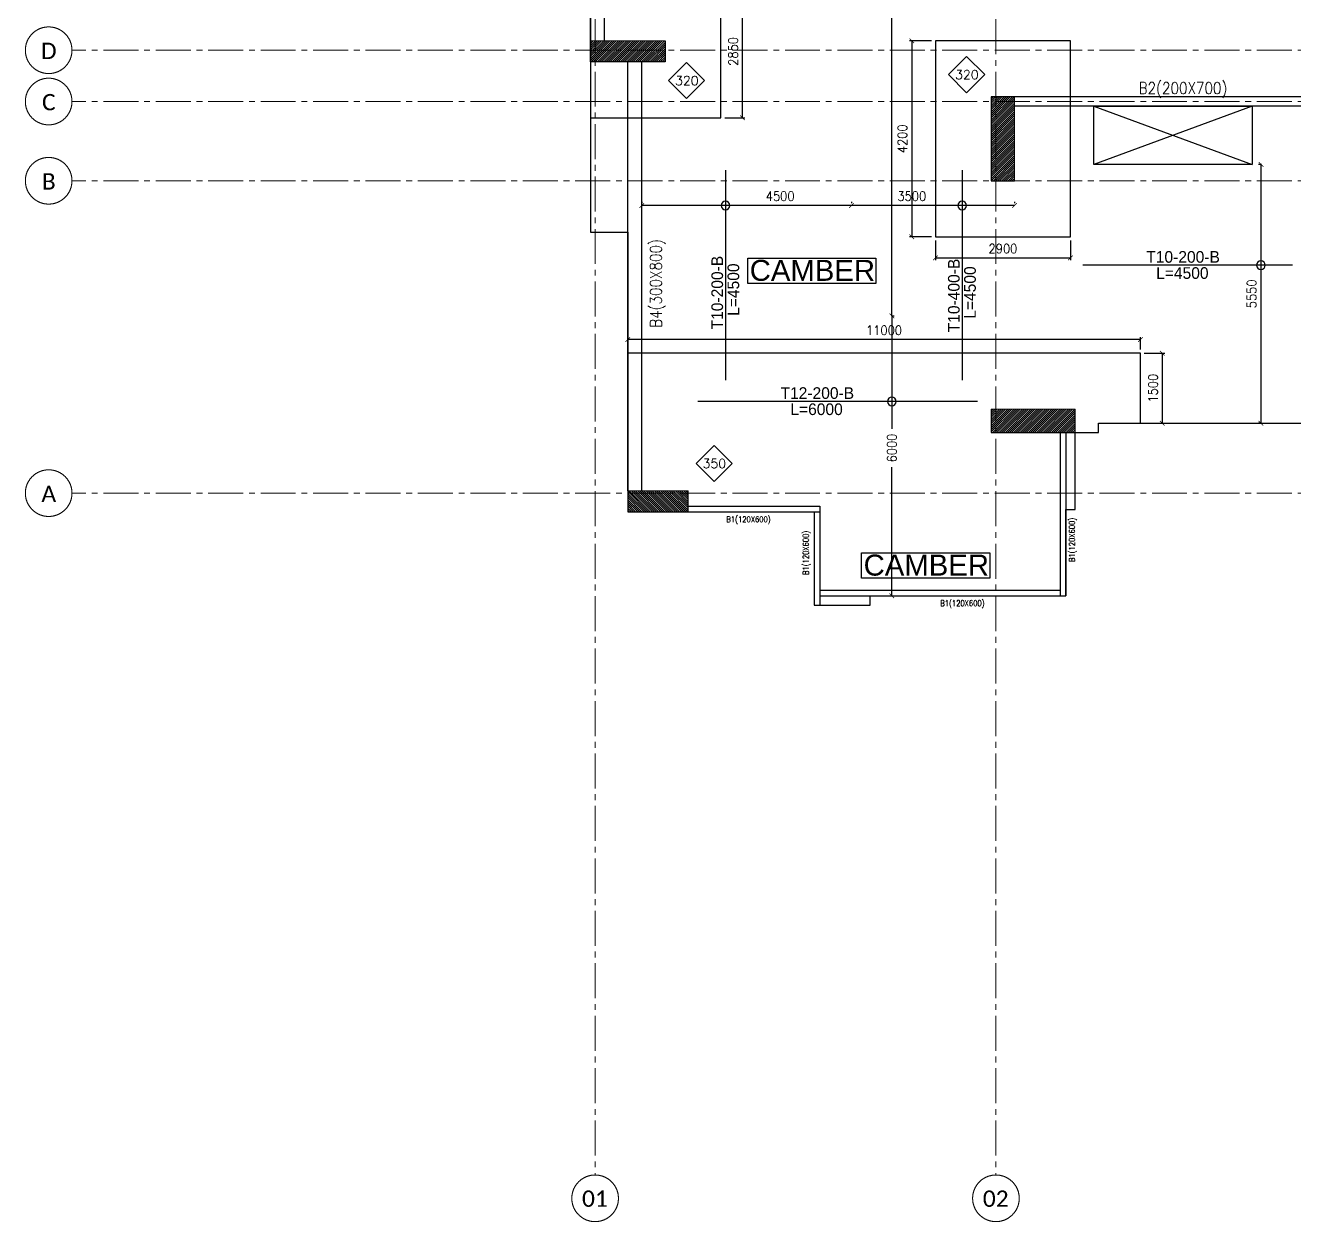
# Model space of a CAD drawing. Header units: millimetres. Extents: x -967280 to 3852, y 2833 to 1955156.
# Drawn here: x -653053 to -625841, y 671611 to 697271 of the extents above; entities that cross this region are included whole.
import ezdxf
from ezdxf.enums import TextEntityAlignment as Align

# ---------------------------------------------------------------- set-up
doc = ezdxf.new("R2010")
doc.units = ezdxf.units.MM
doc.header["$LTSCALE"] = 1000
doc.header["$PDMODE"] = 35
doc.header["$PDSIZE"] = 25
for name, pattern in [('$0$DASHED2', [0.375, 0.25, -0.125]), ('Columns_Structural070816$0$CENTER2', [1.125, 0.75, -0.125, 0.125, -0.125]), ('HRZN_Line-Ptrn-Sold', [9144001, 9144000, -1])]:
    doc.linetypes.add(name, pattern=pattern)
for name, color, linetype in [('_N-DIM 3', 7, 'Continuous'), ('B05-FIRST FLOOR PLAN$0$STR_ROOF RFT$0$S-SYMB', 30, 'Continuous'), ('S - col hach', 1, 'Continuous'), ('S - dot', 1, 'Continuous'), ('S -Beams', 2, 'Continuous'), ('S-TEXT', 2, 'Continuous'), ('SLAB', 210, 'Continuous'), ('st_cir_mesh', 2, 'Continuous')]:
    doc.layers.add(name, color=color, linetype=linetype)
for name, color, linetype, lineweight in [('A-AX-ATT-100', 7, 'HRZN_Line-Ptrn-Sold', 18), ('S - column', 6, 'Continuous', 60), ('ST-000-AXIS', 9, 'Columns_Structural070816$0$CENTER2', 9), ('ST-203-SLAB-TXT', 7, 'Continuous', 30), ('ST-RFT-BOT', 2, '$0$DASHED2', 30)]:
    doc.layers.add(name, color=color, linetype=linetype, lineweight=lineweight)
doc.styles.add('Arial', font='arial.ttf', dxfattribs={"height": 317.4999999999996})
doc.styles.add('B05-FIRST FLOOR PLAN$0$T25-100', font='STENCIL.shx', dxfattribs={"height": 250})
doc.styles.add('Calibri_2', font='calibri.ttf', dxfattribs={"height": 300})
doc.styles.add('ROMANC', font='romanc.shx')
doc.styles.add('ST-DIM', font='romans.shx', dxfattribs={"width": 0.85})
doc.styles.add('TUNELNO', font='romans.shx', dxfattribs={"width": 0.9})
doc.dimstyles.new('Copy(2) of DSEC', dxfattribs={"dimtxt": 200, "dimasz": 100, "dimexe": 50, "dimexo": 80, "dimgap": 100, "dimtad": 1, "dimdec": 0, "dimrnd": 5, "dimzin": 0, "dimdsep": 46, "dimtxsty": 'TUNELNO', "dimblk": 'ARCHTICK', "dimcen": 0.09, "dimclrd": 1, "dimclre": 1, "dimclrt": 3, "dimadec": 0, "dimazin": 0, "dimtfac": 0.78125, "dimtdec": 0, "dimtix": 1, "dimtmove": 2, "dimatfit": 3, "dimldrblk": 'ARCHTICK', "dimfxl": 1, "dimtolj": 1, "dimtzin": 0, "dimarcsym": 0})
pattern_1 = [(45, (-254348.7258595003, -1220652.03189611), (-22.45064030267288, 22.45064030267288), [])]

# ---------------------------------------------------------------- blocks, each defined once
blk = doc.blocks.new('str col from 1st to 3rd')
at = {"layer": 'S - col hach'}
h = blk.add_hatch(dxfattribs=at)
h.set_pattern_fill('ANSI31', color=2, scale=10)
h.set_pattern_definition(pattern_1)
h.paths.add_polyline_path([(-29200.00001234666, -3600.000337432255), (-30800.00001234713, -3599.999942271388), (-30799.99999999849, -4049.999942271388), (-29199.99999999791, -4050.000337432255)])
h = blk.add_hatch(dxfattribs=at)
h.set_pattern_fill('ANSI31', color=2, scale=10)
h.set_pattern_definition(pattern_1)
h.paths.add_polyline_path([(-21699.99999999732, -6599.999942280701), (-21699.99999999744, -4799.999942280701), (-22199.99999999756, -4799.999942280701), (-22199.99999999744, -6599.999942280701)])
h = blk.add_hatch(dxfattribs=at)
h.set_pattern_fill('ANSI31', color=2, scale=10)
h.set_pattern_definition(pattern_1)
h.paths.add_polyline_path([(-20399.99999999884, -11999.99994235777), (-20399.99999999884, -11499.99994235777), (-22199.99999999907, -11499.99994235777), (-22199.99999999907, -11999.99994235777)])
h = blk.add_hatch(dxfattribs=at)
h.set_pattern_fill('ANSI31', color=2, scale=10, angle=-90.00000000000001)
h.set_pattern_definition([(315, (-1236952.031953842, 211048.7259172344), (22.45064030267289, 22.45064030267288), [])])
h.paths.add_polyline_path([(-29999.9999999993, -13699.9999422672), (-28699.99999999884, -13699.9999422672), (-28699.99999999884, -13249.9999422672), (-29999.9999999993, -13249.9999422672)])
at = {"layer": 'S - column', "lineweight": 15}
for points in [[(-29199.99999999791, -4050.000337432255), (-30799.99999999837, -4049.999942271388), (-30799.99999999837, -3599.999942271388), (-29199.99999999791, -3600.000337432255)], [(-21699.99999999744, -4799.999942280701), (-21699.99999999732, -6599.999942280701), (-22199.99999999744, -6599.999942280701), (-22199.99999999756, -4799.999942280701)], [(-20399.99999999884, -11999.99994235777), (-22199.99999999907, -11999.99994235777), (-22199.99999999907, -11499.99994235777), (-20399.99999999884, -11499.99994235777)], [(-29999.9999999993, -13699.9999422672), (-29999.9999999993, -13249.9999422672), (-28699.99999999884, -13249.9999422672), (-28699.99999999884, -13699.9999422672)]]:
    blk.add_lwpolyline(points, close=True, dxfattribs=at)
at = {"layer": 'ST-RFT-BOT', "color": 7, "linetype": 'Continuous', "ltscale": 30}
for points in [[(-29199.99999999791, -3600.000337432255), (-29199.99999999791, -4050.000337432255), (-30799.99624783034, -4049.999784698594), (-30799.74881292694, -3599.999784796383)], [(-21700.08922572329, -4799.999942280701), (-22200.08922572329, -4799.999942280701), (-22200.08922572329, -6599.999942280701), (-21699.99999999744, -6599.999942280701)], [(-22199.99999999744, -11499.99994235777), (-22200.08922572469, -11999.99982689344), (-20399.99999999884, -11999.99982689344), (-20399.99999999884, -11499.99994235777)], [(-29999.99999999884, -13249.9999422672), (-29999.99999999884, -13699.99994226755), (-28699.99999999884, -13699.9999422672), (-28699.99999999884, -13249.9999422672)]]:
    blk.add_lwpolyline(points, dxfattribs=at)
blk = doc.blocks.new('_ArchTick')
at = {"color": 0, "linetype": 'ByBlock', "const_width": 0.15}
blk.add_lwpolyline([(-0.5, -0.5), (0.5, 0.5)], dxfattribs=at)
blk = doc.blocks.new('*D1257')
at = {"layer": '_N-DIM 3', "color": 1, "linetype": 'Continuous', "lineweight": -2, "ltscale": 30, "transparency": 16777216}
for p, q in [((-638048.6884964341, 698137.3678323817), (-637617.5818557052, 698137.3678323817)), ((-637667.5818557052, 695287.3678323822), (-637667.5818557052, 698137.3678323817)), ((-638048.6884964341, 695287.3678323822), (-637617.5818557052, 695287.3678323822))]:
    blk.add_line(p, q, dxfattribs=at)
at = {"layer": 'Defpoints', "color": 0, "linetype": 'Continuous', "ltscale": 30, "transparency": 16777216}
for p in [(-638128.6884964341, 698137.3678323817), (-637667.5818557052, 698137.3678323817), (-638128.6884964341, 695287.3678323822)]:
    blk.add_point(p, dxfattribs=at)
at = {"layer": '_N-DIM 3', "color": 1, "linetype": 'Continuous', "lineweight": -2, "ltscale": 30, "transparency": 16777216, "xscale": 100, "yscale": 100, "zscale": 100}
for p, rotation in [((-637667.5818557052, 698137.3678323817), 90), ((-637667.5818557052, 695287.3678323822), 270)]:
    blk.add_blockref('_ArchTick', p, dxfattribs=dict(at, rotation=rotation))
at = {"layer": '_N-DIM 3', "color": 3, "linetype": 'Continuous', "ltscale": 30, "transparency": 16777216, "insert": (-637867.581855705, 696712.367832382), "char_height": 200, "attachment_point": 5, "rotation": 90, "style": 'TUNELNO'}
blk.add_mtext('\\A1;2850', dxfattribs=at)
blk = doc.blocks.new('*D663')
at = {"layer": '_N-DIM 3', "color": 1, "linetype": 'Continuous', "lineweight": -2, "ltscale": 30, "transparency": 16777216}
for p, q in [((-629048.6011798506, 690237.368225962), (-628608.1916141675, 690237.368225962)), ((-628658.1916141675, 688737.368182467), (-628658.1916141675, 690237.368225962)), ((-629048.6098103793, 688737.368182467), (-628608.1916141675, 688737.368182467))]:
    blk.add_line(p, q, dxfattribs=at)
at = {"layer": 'Defpoints', "color": 0, "linetype": 'Continuous', "ltscale": 30, "transparency": 16777216}
for p in [(-629128.6011798506, 690237.368225962), (-628658.1916141675, 690237.368225962), (-629128.6098103793, 688737.368182467)]:
    blk.add_point(p, dxfattribs=at)
at = {"layer": '_N-DIM 3', "color": 1, "linetype": 'Continuous', "lineweight": -2, "ltscale": 30, "transparency": 16777216, "xscale": 100, "yscale": 100, "zscale": 100}
for p, rotation in [((-628658.1916141675, 690237.368225962), 90), ((-628658.1916141675, 688737.368182467), 270)]:
    blk.add_blockref('_ArchTick', p, dxfattribs=dict(at, rotation=rotation))
at = {"layer": '_N-DIM 3', "color": 3, "linetype": 'Continuous', "ltscale": 30, "transparency": 16777216, "insert": (-628858.1916141673, 689487.3682042145), "char_height": 200, "attachment_point": 5, "rotation": 90, "style": 'TUNELNO'}
blk.add_mtext('\\A1;1500', dxfattribs=at)
blk = doc.blocks.new('*D1258')
at = {"layer": '_N-DIM 3', "color": 1, "linetype": 'Continuous', "lineweight": -2, "ltscale": 30, "transparency": 16777216}
for p, q in [((-633608.6903528662, 696937.457451765), (-634084.7885246037, 696937.457451765)), ((-634034.7885246037, 696937.457451765), (-634034.7885246037, 692737.2790003133)), ((-633608.6903528662, 692737.2790003133), (-634084.7885246037, 692737.2790003133))]:
    blk.add_line(p, q, dxfattribs=at)
at = {"layer": 'Defpoints', "color": 0, "linetype": 'Continuous', "ltscale": 30, "transparency": 16777216}
for p in [(-633528.6903528662, 696937.457451765), (-634034.7885246037, 692737.2790003133), (-633528.6903528662, 692737.2790003133)]:
    blk.add_point(p, dxfattribs=at)
at = {"layer": '_N-DIM 3', "color": 1, "linetype": 'Continuous', "lineweight": -2, "ltscale": 30, "transparency": 16777216, "xscale": 100, "yscale": 100, "zscale": 100}
for p, rotation in [((-634034.7885246037, 696937.457451765), 90), ((-634034.7885246037, 692737.2790003133), 270)]:
    blk.add_blockref('_ArchTick', p, dxfattribs=dict(at, rotation=rotation))
at = {"layer": '_N-DIM 3', "color": 3, "linetype": 'Continuous', "ltscale": 30, "transparency": 16777216, "insert": (-634234.7885246035, 694837.3682260391), "char_height": 200, "attachment_point": 5, "rotation": 90, "style": 'TUNELNO'}
blk.add_mtext('\\A1;4200', dxfattribs=at)
blk = doc.blocks.new('*D1259')
at = {"layer": '_N-DIM 3', "color": 1, "linetype": 'Continuous', "lineweight": -2, "ltscale": 30, "transparency": 16777216}
for p, q in [((-633528.690352866, 692657.279000313), (-633528.690352866, 692232.6727264723)), ((-630628.6904582836, 692657.279000313), (-630628.6904582836, 692232.6727264723)), ((-633528.690352866, 692282.6727264723), (-630628.6904582836, 692282.6727264723))]:
    blk.add_line(p, q, dxfattribs=at)
at = {"layer": 'Defpoints', "color": 0, "linetype": 'Continuous', "ltscale": 30, "transparency": 16777216}
for p in [(-633528.690352866, 692737.279000313), (-630628.6904582836, 692737.279000313), (-630628.6904582836, 692282.6727264723)]:
    blk.add_point(p, dxfattribs=at)
at = {"layer": '_N-DIM 3', "color": 1, "linetype": 'Continuous', "lineweight": -2, "ltscale": 30, "transparency": 16777216, "xscale": 100, "yscale": 100, "zscale": 100, "rotation": 180}
blk.add_blockref('_ArchTick', (-633528.690352866, 692282.6727264723), dxfattribs=at)
at = {"layer": '_N-DIM 3', "color": 1, "linetype": 'Continuous', "lineweight": -2, "ltscale": 30, "transparency": 16777216, "xscale": 100, "yscale": 100, "zscale": 100}
blk.add_blockref('_ArchTick', (-630628.6904582836, 692282.6727264723), dxfattribs=at)
at = {"layer": '_N-DIM 3', "color": 3, "linetype": 'Continuous', "ltscale": 30, "transparency": 16777216, "insert": (-632078.6904055749, 692482.6727264723), "char_height": 200, "attachment_point": 5, "style": 'TUNELNO'}
blk.add_mtext('\\A1;2900', dxfattribs=at)
blk = doc.blocks.new('*D679')
at = {"layer": '_N-DIM 3', "color": 1, "lineweight": -2, "ltscale": 30, "transparency": 16777216}
for p, q in [((-626530.8010944326, 694287.3681792637), (-626592.1277052441, 694287.3681792637)), ((-626542.1277052441, 694287.3681792637), (-626542.1277052441, 688737.3683835309)), ((-626530.8010944325, 688737.3683835309), (-626592.1277052441, 688737.3683835309))]:
    blk.add_line(p, q, dxfattribs=at)
at = {"layer": 'Defpoints', "color": 0, "ltscale": 30, "transparency": 16777216}
for p in [(-626450.8010944326, 694287.3681792637), (-626542.1277052441, 688737.3683835309), (-626450.8010944325, 688737.3683835309)]:
    blk.add_point(p, dxfattribs=at)
at = {"layer": '_N-DIM 3', "color": 1, "lineweight": -2, "ltscale": 30, "transparency": 16777216, "xscale": 100, "yscale": 100, "zscale": 100}
for p, rotation in [((-626542.1277052441, 694287.3681792637), 90), ((-626542.1277052441, 688737.3683835309), 270)]:
    blk.add_blockref('_ArchTick', p, dxfattribs=dict(at, rotation=rotation))
at = {"layer": '_N-DIM 3', "color": 3, "ltscale": 30, "transparency": 16777216, "insert": (-626742.1277052439, 691512.3682813973), "char_height": 200, "attachment_point": 5, "rotation": 90, "style": 'TUNELNO'}
blk.add_mtext('\\A1;5550', dxfattribs=at)
blk = doc.blocks.new('*D680')
at = {"layer": '_N-DIM 3', "color": 1, "lineweight": -2, "ltscale": 30, "transparency": 16777216}
for p, q in [((-634462.0721082047, 710037.3696587671), (-634462.0721082047, 703551.1066336856)), ((-634457.1721081972, 710037.3696587671), (-634412.0721082047, 710037.3696587671)), ((-634462.0721082047, 691037.3696587671), (-634462.0721082047, 702571.1066336856)), ((-634457.1721081968, 691037.3696587671), (-634412.0721082047, 691037.3696587671))]:
    blk.add_line(p, q, dxfattribs=at)
at = {"layer": 'Defpoints', "color": 0, "ltscale": 30, "transparency": 16777216}
for p in [(-634537.1721081972, 710037.3696587671), (-634537.1721081968, 691037.3696587671), (-634462.0721082047, 691037.3696587671)]:
    blk.add_point(p, dxfattribs=at)
at = {"layer": '_N-DIM 3', "color": 1, "lineweight": -2, "ltscale": 30, "transparency": 16777216, "xscale": 100, "yscale": 100, "zscale": 100}
for p, rotation in [((-634462.0721082047, 710037.3696587671), 90), ((-634462.0721082047, 691037.3696587671), 270)]:
    blk.add_blockref('_ArchTick', p, dxfattribs=dict(at, rotation=rotation))
at = {"layer": '_N-DIM 3', "color": 3, "ltscale": 30, "transparency": 16777216, "insert": (-634462.0721081981, 703061.1066336856), "char_height": 200, "attachment_point": 5, "rotation": 90, "style": 'TUNELNO'}
blk.add_mtext('\\A1;19000', dxfattribs=at)
blk = doc.blocks.new('*D689')
at = {"layer": '_N-DIM 3', "color": 1, "lineweight": -2, "ltscale": 30, "transparency": 16777216}
for p, q in [((-639828.6902734302, 693487.3318010849), (-639828.6902734302, 693457.3318010849)), ((-635328.6902734302, 693407.3318010849), (-639828.6902734302, 693407.3318010849)), ((-635328.6902734302, 693487.3318010849), (-635328.6902734302, 693457.3318010849))]:
    blk.add_line(p, q, dxfattribs=at)
at = {"layer": 'Defpoints', "color": 0, "ltscale": 30, "transparency": 16777216}
for p in [(-639828.6902734302, 693407.3318010849), (-639828.6902734302, 693407.3318010849), (-635328.6902734302, 693407.3318010849)]:
    blk.add_point(p, dxfattribs=at)
at = {"layer": '_N-DIM 3', "color": 1, "lineweight": -2, "ltscale": 30, "transparency": 16777216, "xscale": 100, "yscale": 100, "zscale": 100, "rotation": 180}
blk.add_blockref('_ArchTick', (-639828.6902734302, 693407.3318010849), dxfattribs=at)
at = {"layer": '_N-DIM 3', "color": 1, "lineweight": -2, "ltscale": 30, "transparency": 16777216, "xscale": 100, "yscale": 100, "zscale": 100}
blk.add_blockref('_ArchTick', (-635328.6902734302, 693407.3318010849), dxfattribs=at)
at = {"layer": '_N-DIM 3', "color": 3, "ltscale": 30, "transparency": 16777216, "insert": (-636858.2746902325, 693607.3318010849), "char_height": 200, "attachment_point": 5, "style": 'TUNELNO'}
blk.add_mtext('\\A1;4500', dxfattribs=at)
blk = doc.blocks.new('*D690')
at = {"layer": '_N-DIM 3', "color": 1, "lineweight": -2, "ltscale": 30, "transparency": 16777216}
for p, q in [((-635328.6902734302, 693487.3318010849), (-635328.6902734302, 693457.3318010849)), ((-631828.6902734302, 693407.3318010849), (-635328.6902734302, 693407.3318010849)), ((-631828.6902734302, 693487.3318010849), (-631828.6902734302, 693457.3318010849))]:
    blk.add_line(p, q, dxfattribs=at)
at = {"layer": 'Defpoints', "color": 0, "ltscale": 30, "transparency": 16777216}
for p in [(-635328.6902734302, 693407.3318010849), (-635328.6902734302, 693407.3318010849), (-631828.6902734302, 693407.3318010849)]:
    blk.add_point(p, dxfattribs=at)
at = {"layer": '_N-DIM 3', "color": 1, "lineweight": -2, "ltscale": 30, "transparency": 16777216, "xscale": 100, "yscale": 100, "zscale": 100, "rotation": 180}
blk.add_blockref('_ArchTick', (-635328.6902734302, 693407.3318010849), dxfattribs=at)
at = {"layer": '_N-DIM 3', "color": 1, "lineweight": -2, "ltscale": 30, "transparency": 16777216, "xscale": 100, "yscale": 100, "zscale": 100}
blk.add_blockref('_ArchTick', (-631828.6902734302, 693407.3318010849), dxfattribs=at)
at = {"layer": '_N-DIM 3', "color": 3, "ltscale": 30, "transparency": 16777216, "insert": (-634034.7885246032, 693607.3318010849), "char_height": 200, "attachment_point": 5, "style": 'TUNELNO'}
blk.add_mtext('\\A1;3500', dxfattribs=at)
blk = doc.blocks.new('*D692')
at = {"layer": '_N-DIM 3', "color": 1, "lineweight": -2, "ltscale": 30, "transparency": 16777216}
for p, q in [((-634462.0721082045, 691037.3696587671), (-634462.0721082045, 688617.6798663607)), ((-634457.1721081968, 691037.3696587671), (-634412.0721082045, 691037.3696587671)), ((-634462.0721082045, 685037.367989696), (-634462.0721082045, 687791.9655806464)), ((-634457.1721081968, 685037.367989696), (-634412.0721082045, 685037.367989696))]:
    blk.add_line(p, q, dxfattribs=at)
at = {"layer": 'Defpoints', "color": 0, "ltscale": 30, "transparency": 16777216}
for p in [(-634537.1721081968, 691037.3696587671), (-634537.1721081968, 685037.367989696), (-634462.0721082045, 685037.367989696)]:
    blk.add_point(p, dxfattribs=at)
at = {"layer": '_N-DIM 3', "color": 1, "lineweight": -2, "ltscale": 30, "transparency": 16777216, "xscale": 100, "yscale": 100, "zscale": 100}
for p, rotation in [((-634462.0721082045, 691037.3696587671), 90), ((-634462.0721082045, 685037.367989696), 270)]:
    blk.add_blockref('_ArchTick', p, dxfattribs=dict(at, rotation=rotation))
at = {"layer": '_N-DIM 3', "color": 3, "ltscale": 30, "transparency": 16777216, "insert": (-634462.0721082027, 688204.8227235036), "char_height": 200, "attachment_point": 5, "rotation": 90, "style": 'TUNELNO'}
blk.add_mtext('\\A1;6000', dxfattribs=at)
blk = doc.blocks.new('*D1294')
at = {"layer": '_N-DIM 3', "color": 1, "linetype": 'Continuous', "lineweight": -2, "ltscale": 30, "transparency": 16777216}
for p, q in [((-640128.6949866364, 690317.3695526354), (-640128.6949866364, 690579.7814420754)), ((-629128.6098103791, 690529.7814420754), (-640128.6949866364, 690529.7814420754)), ((-629128.6098103791, 690317.3681204445), (-629128.6098103791, 690579.7814420754))]:
    blk.add_line(p, q, dxfattribs=at)
at = {"layer": 'Defpoints', "color": 0, "linetype": 'Continuous', "ltscale": 30, "transparency": 16777216}
for p in [(-640128.6949866364, 690529.7814420754), (-640128.6949866364, 690237.3695526354), (-629128.6098103791, 690237.3681204445)]:
    blk.add_point(p, dxfattribs=at)
at = {"layer": '_N-DIM 3', "color": 1, "linetype": 'Continuous', "lineweight": -2, "ltscale": 30, "transparency": 16777216, "xscale": 100, "yscale": 100, "zscale": 100, "rotation": 180}
blk.add_blockref('_ArchTick', (-640128.6949866364, 690529.7814420754), dxfattribs=at)
at = {"layer": '_N-DIM 3', "color": 1, "linetype": 'Continuous', "lineweight": -2, "ltscale": 30, "transparency": 16777216, "xscale": 100, "yscale": 100, "zscale": 100}
blk.add_blockref('_ArchTick', (-629128.6098103791, 690529.7814420754), dxfattribs=at)
at = {"layer": '_N-DIM 3', "color": 3, "linetype": 'Continuous', "ltscale": 30, "transparency": 16777216, "insert": (-634628.6523985078, 690729.7814420754), "char_height": 200, "attachment_point": 5, "style": 'TUNELNO'}
blk.add_mtext('\\A1;11000', dxfattribs=at)
blk = doc.blocks.new('Grid - HRZN_G-Datm-Grid-Head-1554275-FIRST FLOOR FFL_1_')
at = {"layer": 'A-AX-ATT-100'}
blk.add_circle((0, 3.17e-14), 5.000000000000004, dxfattribs=at)
blk = doc.blocks.new('AXES-00')
at = {"layer": 'ST-000-AXIS'}
for p, q in [((516898.8693617994, 750979.5780758983), (516898.8693617994, 695813.8320931441)), ((525498.869361798, 750979.5780758983), (525498.869361798, 695813.8320931441)), ((575723.1772381836, 719939.7215643488), (505674.252521713, 719939.7215643488)), ((575723.1772381833, 718839.7215643525), (505674.252521713, 718839.7215643527)), ((575723.1772381833, 717139.721564356), (505674.252521713, 717139.7215643562)), ((575723.1772381833, 710439.72156435), (505674.252521713, 710439.7215643502))]:
    blk.add_line(p, q, dxfattribs=at)
at = {"layer": 'A-AX-ATT-100'}
for p, xscale, yscale, zscale, rotation in [((505174.252521713, 719939.7215643488), 100.0000000000001, 100.0000000000001, 100.0000000000001, 90), ((505174.252521713, 718839.7215643527), 100.0000000000001, 100.0000000000001, 100.0000000000001, 90), ((505174.252521713, 717139.7215643562), 100.0000000000001, 100.0000000000001, 100.0000000000001, 90), ((505174.252521713, 710439.7215643527), 100.0000000000001, 100.0000000000001, 100.0000000000001, 90), ((525498.869361798, 695313.8320931441), 99.99999999999993, 99.99999999999993, 99.99999999999993, 180)]:
    blk.add_blockref('Grid - HRZN_G-Datm-Grid-Head-1554275-FIRST FLOOR FFL_1_', p, dxfattribs=dict(at, xscale=xscale, yscale=yscale, zscale=zscale, rotation=rotation))
at = {"layer": 'st_cir_mesh', "xscale": 99.99999999999993, "yscale": 99.99999999999993, "zscale": 99.99999999999993, "rotation": 180}
blk.add_blockref('Grid - HRZN_G-Datm-Grid-Head-1554275-FIRST FLOOR FFL_1_', (516898.8693617994, 695313.8320931441), dxfattribs=at)
at = {"layer": 'A-AX-ATT-100', "linetype": 'Continuous', "lineweight": 13, "char_height": 349.9999999999996, "attachment_point": 1, "style": 'Calibri_2'}
for s, insert, width in [('D', (505008.7382896207, 720101.0474114986), 408.8606249999995), ('C', (505031.7382896207, 719001.0474115023), 352.7424999999997), ('B', (505028.2382896207, 717301.0474115058), 360.7593749999996), ('A', (505018.7382896207, 710601.0474115002), 384.8099999999996), ('01', (516617.9914313164, 695481.7657777185), 673.4174999999993), ('02', (525217.991431315, 695481.7657777185), 673.4174999999993)]:
    blk.add_mtext(s, dxfattribs=dict(at, insert=insert, width=width))

msp = doc.modelspace()

# ---------------------------------------------------------------- linework, layer by layer
at = {"layer": 'B05-FIRST FLOOR PLAN$0$STR_ROOF RFT$0$S-SYMB', "extrusion": (0, 0, -1)}
for centre in [(638031.3389488878, 693407.4318010849), (638031.3389488878, 693407.4318010849), (632954.4013238043, 693407.4318010849), (626542.1191926412, 692126.9449040787), (634462.0695872903, 689205.8070089769)]:
    msp.add_circle(centre, 92.8062510739546, dxfattribs=at)
at = {"layer": 'S - dot'}
for p, q in [((-626728.6904055779, 695537.3681792637), (-630128.6904055934, 694287.3681792634)), ((-630128.6904055934, 695537.3681792637), (-626728.6904055779, 694287.3681792634))]:
    msp.add_line(p, q, dxfattribs=at)
at = {"layer": 'S -Beams'}
for p, q in [((-640928.6941587147, 696937.3682260491), (-640928.6940188607, 704137.3682260549)), ((-640628.6941774028, 696937.3681519565), (-640628.6941774028, 704137.3681525227)), ((-640128.6949866364, 687287.3682260524), (-640128.6941578296, 696487.3689559007)), ((-639828.6949866364, 687287.3682260524), (-639828.6941578296, 696487.3689559007)), ((-624728.6011797673, 695737.3680684847), (-631828.6904055747, 695737.3682271562)), ((-624728.6011797673, 695537.3680684847), (-631828.6904055747, 695537.3680684847)), ((-630848.7518277469, 688537.3681104922), (-630848.7518277469, 685037.3679896963)), ((-630728.7518277469, 688537.3681104922), (-630728.7518277469, 685037.3679896963)), ((-638828.6861310968, 686957.3680684759), (-636008.6825055189, 686957.3680684759)), ((-638828.6861310968, 686837.3680684759), (-636008.6825055189, 686837.3680684759)), ((-636128.6825055189, 686837.3679896909), (-636128.6825055189, 684837.3682260478)), ((-636008.6825055189, 686957.368068476), (-636008.6825055189, 684837.3682260478)), ((-636008.6825055189, 685157.3680153004), (-630848.7518277469, 685157.3680153004)), ((-636008.6825055189, 685037.3680153004), (-630730.3001571073, 685037.3680153004))]:
    msp.add_line(p, q, dxfattribs=at)
msp.add_lwpolyline([(-640928.7561022255, 708237.3681472637), (-640928.7561022255, 692837.3681472632), (-640128.756102226, 692837.3681472632), (-640128.7636065623, 686837.3681472639), (-636128.6860001066, 686837.3680684777), (-636128.6860001076, 684837.3682260482), (-634928.6860001124, 684837.3682260477), (-634928.6860001124, 685037.3679896957), (-630728.756102226, 685037.3679896953), (-630728.6860001069, 686887.3679896983), (-630528.6860001069, 686887.3679896983), (-630528.6973098766, 688537.368383627), (-630028.6973098766, 688537.368226051), (-630028.6973098766, 688737.3683835306), (-624728.6898054562, 688737.3683835306)], dxfattribs=at)
at = {"layer": 'S -Beams', "color": 1}
msp.add_lwpolyline([(-630128.6904055934, 695537.3681792637), (-626728.6904055779, 695537.3681792637), (-626728.6904055779, 694287.3681792634), (-630128.6904055934, 694287.3681792634)], close=True, dxfattribs=at)
at = {"layer": 'S-TEXT', "color": 7, "true_color": 0xffffff}
for points in [[(-638866.1022939236, 695699.9692371421), (-638478.9480133456, 696087.1235177204), (-638866.1022939236, 696474.2777982986), (-639253.2565745019, 696087.1235177204)], [(-632857.4943325884, 695827.0284208184), (-632470.3400520104, 696214.1827013966), (-632857.4943325884, 696601.3369819749), (-633244.6486131666, 696214.1827013966)], [(-638276.4467667529, 687487.4725410816), (-637889.2924861748, 687874.6268216599), (-638276.4467667529, 688261.7811022381), (-638663.6010473311, 687874.6268216599)]]:
    msp.add_lwpolyline(points, close=True, dxfattribs=at)
at = {"layer": 'S-TEXT', "color": 3}
for points in [[(-637554.7343198485, 692276.9207958035), (-634806.8830904975, 692276.9207958035), (-634806.8830904975, 691732.861971012), (-637554.7343198485, 691732.861971012)], [(-635110.487399505, 685954.859098845), (-632362.636170154, 685954.859098845), (-632362.636170154, 685410.8002740535), (-635110.487399505, 685410.8002740535)]]:
    msp.add_lwpolyline(points, close=True, dxfattribs=at)
at = {"layer": 'SLAB', "color": 2, "linetype": 'Continuous', "ltscale": 30}
for points in [[(-638128.6884964339, 698137.3678323815), (-640928.7567023468, 698137.3678323815), (-640928.7567023468, 695287.367832382), (-638128.6884964339, 695287.367832382)], [(-633528.690352866, 696937.4574517647), (-633528.690352866, 692737.279000313), (-630628.6904582836, 692737.279000313), (-630628.6904582836, 696937.4574517647)], [(-640128.6949866364, 686837.3680784281), (-636128.6865608367, 686837.3679996431), (-636128.6866921528, 684837.3682360001), (-634928.7567154835, 684837.3681572151), (-634928.7567023527, 685037.3679996474), (-630728.7567023475, 685037.3679996486), (-630728.7567023471, 686887.3679996502), (-630528.6866002282, 686887.3679996502), (-630528.6865371978, 688537.3684333214), (-630028.6973320448, 688537.3681085582), (-630028.6972877083, 688737.3685010234), (-629128.6098103791, 688737.3681824667), (-629128.6098103791, 690237.3681204445), (-640128.6949866364, 690237.3695526354)]]:
    msp.add_lwpolyline(points, close=True, dxfattribs=at)
at = {"layer": 'ST-RFT-BOT', "ltscale": 30}
for p, q in [((-638031.3389488878, 694162.3680284698), (-638031.3389488878, 689662.3680284698)), ((-632954.4013238043, 694162.3680284698), (-632954.4013238043, 689662.3680284698)), ((-625861.9687036183, 692126.9449040787), (-630361.9687036183, 692126.9449040787)), ((-632624.5828445763, 689205.8070089767), (-638624.5828445763, 689205.8070089767))]:
    msp.add_line(p, q, dxfattribs=at)

# ---------------------------------------------------------------- block references
at = {"layer": 'S -Beams'}
msp.add_blockref('AXES-00', (-1157727.559035106, -23202.352766019), dxfattribs=at)
at = {"layer": 'ST-RFT-BOT', "color": 3, "linetype": 'Continuous'}
msp.add_blockref('str col from 1st to 3rd', (-610128.6904055773, 700537.3681683196), dxfattribs=at)

# ---------------------------------------------------------------- texts
at = {"layer": 'S-TEXT', "color": 3, "char_height": 196, "attachment_point": 1, "style": 'ROMANC'}
for s, insert in [('320', (-639112.5565745124, 696183.1557700847)), ('320', (-633103.9486131772, 696310.214953761)), ('350', (-638522.9010473416, 687970.6590740242))]:
    msp.add_mtext_dynamic_manual_height_columns(s, width=592857.8677475872, gutter_width=979.9999999999999, heights=[-196.0000000000001], dxfattribs=dict(at, insert=insert))
at = {"layer": 'S-TEXT', "color": 3, "char_height": 450.0116272526964, "attachment_point": 5, "style": 'Arial'}
for insert in [(-636166.8220600632, 692012.5164822893), (-633722.5751397198, 685690.4547853308)]:
    msp.add_mtext('\\A1;CAMBER', dxfattribs=dict(at, insert=insert))
at = {"layer": 'ST-203-SLAB-TXT', "style": 'ST-DIM', "width": 0.85}
msp.add_text('B2(200X700)', height=250, dxfattribs=at).set_placement((-628214.0891530797, 695925.4385673943), align=Align.MIDDLE_CENTER)
msp.add_text('B4(300X800)', height=250, rotation=90, dxfattribs=at).set_placement((-639525.026172747, 691734.7456324124), align=Align.MIDDLE_CENTER)
at = {"layer": 'ST-203-SLAB-TXT', "style": 'B05-FIRST FLOOR PLAN$0$T25-100'}
for s, p in [('T10-200-B', (-638084.1188211269, 690748.7652332066)), ('L=4500', (-637737.7446880764, 691039.2353550517)), ('T10-400-B', (-633007.1811960429, 690686.7843081703)), ('L=4500', (-632660.8070629925, 690977.2544300155))]:
    msp.add_text(s, height=250, rotation=90, dxfattribs=at).set_placement(p)
for s, p in [('T10-200-B', (-629002.9641742818, 692179.7247763174)), ('L=4500', (-628791.5870562792, 691833.3506432669)), ('T12-200-B', (-636851.017405425, 689258.5868812153)), ('L=6000', (-636639.6402874223, 688912.2127481649))]:
    msp.add_text(s, height=250, dxfattribs=at).set_placement(p)
at = {"layer": 'ST-203-SLAB-TXT', "color": 1, "style": 'ST-DIM', "width": 0.85}
for p in [(-637536.5704683344, 686675.5242867765), (-632947.4121424562, 684875.524233601)]:
    msp.add_text('B1(120X600)', height=125, dxfattribs=at).set_placement(p, align=Align.MIDDLE_CENTER)
for p in [(-630597.7656034399, 686233.6565902395), (-636308.3834300754, 685955.2542578959)]:
    msp.add_text('B1(120X600)', height=125, rotation=90, dxfattribs=at).set_placement(p, align=Align.MIDDLE_CENTER)

# ---------------------------------------------------------------- dimensions: what is measured, and where the dimension line sits
at = {"layer": '_N-DIM 3', "ltscale": 30}
for base, p1, p2, picture, middle in [((-634462.0721082047, 691037.3696587671), (-634537.172108197, 710037.3696587669), (-634537.1721081965, 691037.3696587669), '*D680', (-634462.0721081981, 703061.1066336856)), ((-634462.0721082045, 685037.367989696), (-634537.1721081965, 691037.3696587669), (-634537.1721081965, 685037.3679896957), '*D692', (-634462.0721082027, 688204.8227235036))]:
    dim = msp.add_linear_dim(base=base, p1=p1, p2=p2, angle=90, dimstyle='Copy(2) of DSEC', dxfattribs=at)
    dim.commit()
    dim.dimension.update_dxf_attribs({"geometry": picture, "text_midpoint": middle, "dimtype": 160})
at = {"layer": '_N-DIM 3', "color": 3, "linetype": 'Continuous', "ltscale": 30}
for base, p1, p2, picture, middle in [((-637667.5818557052, 698137.3678323817), (-638128.6884964339, 695287.367832382), (-638128.6884964339, 698137.3678323815), '*D1257', (-637867.581855705, 696712.367832382)), ((-634034.7885246037, 692737.2790003133), (-633528.690352866, 696937.4574517647), (-633528.690352866, 692737.279000313), '*D1258', (-634234.7885246035, 694837.3682260391)), ((-628658.1916141675, 690237.368225962), (-629128.6098103791, 688737.3681824667), (-629128.6011798504, 690237.3682259618), '*D663', (-628858.1916141673, 689487.3682042145))]:
    dim = msp.add_linear_dim(base=base, p1=p1, p2=p2, angle=90, dimstyle='Copy(2) of DSEC', dxfattribs=at)
    dim.commit()
    dim.dimension.update_dxf_attribs({"geometry": picture, "text_midpoint": middle})
at = {"layer": '_N-DIM 3', "ltscale": 30}
dim = msp.add_linear_dim(base=(-626542.1277052441, 688737.3683835309), p1=(-626450.8010944324, 694287.3681792634), p2=(-626450.8010944322, 688737.3683835306), angle=90, dimstyle='Copy(2) of DSEC', dxfattribs=at)
dim.commit()
dim.dimension.update_dxf_attribs({"geometry": '*D679', "text_midpoint": (-626742.1277052439, 691512.3682813973)})
for base, p1, p2, picture, middle in [((-639828.6902734302, 693407.3318010849), (-635328.6902734302, 693407.3318010849), (-639828.6902734302, 693407.3318010849), '*D689', (-636858.2746902325, 693607.3318010849)), ((-635328.6902734302, 693407.3318010849), (-631828.6902734302, 693407.3318010849), (-635328.6902734302, 693407.3318010849), '*D690', (-634034.7885246032, 693607.3318010849))]:
    dim = msp.add_linear_dim(base=base, p1=p1, p2=p2, dimstyle='Copy(2) of DSEC', dxfattribs=at)
    dim.commit()
    dim.dimension.update_dxf_attribs({"geometry": picture, "text_midpoint": middle, "dimtype": 160})
at = {"layer": '_N-DIM 3', "color": 3, "linetype": 'Continuous', "ltscale": 30}
for base, p1, p2, picture, middle in [((-630628.6904582836, 692282.6727264723), (-633528.690352866, 692737.279000313), (-630628.6904582836, 692737.279000313), '*D1259', (-632078.6904055749, 692482.6727264723)), ((-640128.6949866364, 690529.7814420754), (-629128.6098103791, 690237.3681204445), (-640128.6949866364, 690237.3695526354), '*D1294', (-634628.6523985078, 690729.7814420754))]:
    dim = msp.add_linear_dim(base=base, p1=p1, p2=p2, dimstyle='Copy(2) of DSEC', dxfattribs=at)
    dim.commit()
    dim.dimension.update_dxf_attribs({"geometry": picture, "text_midpoint": middle})

doc.saveas('drawing.dxf')
